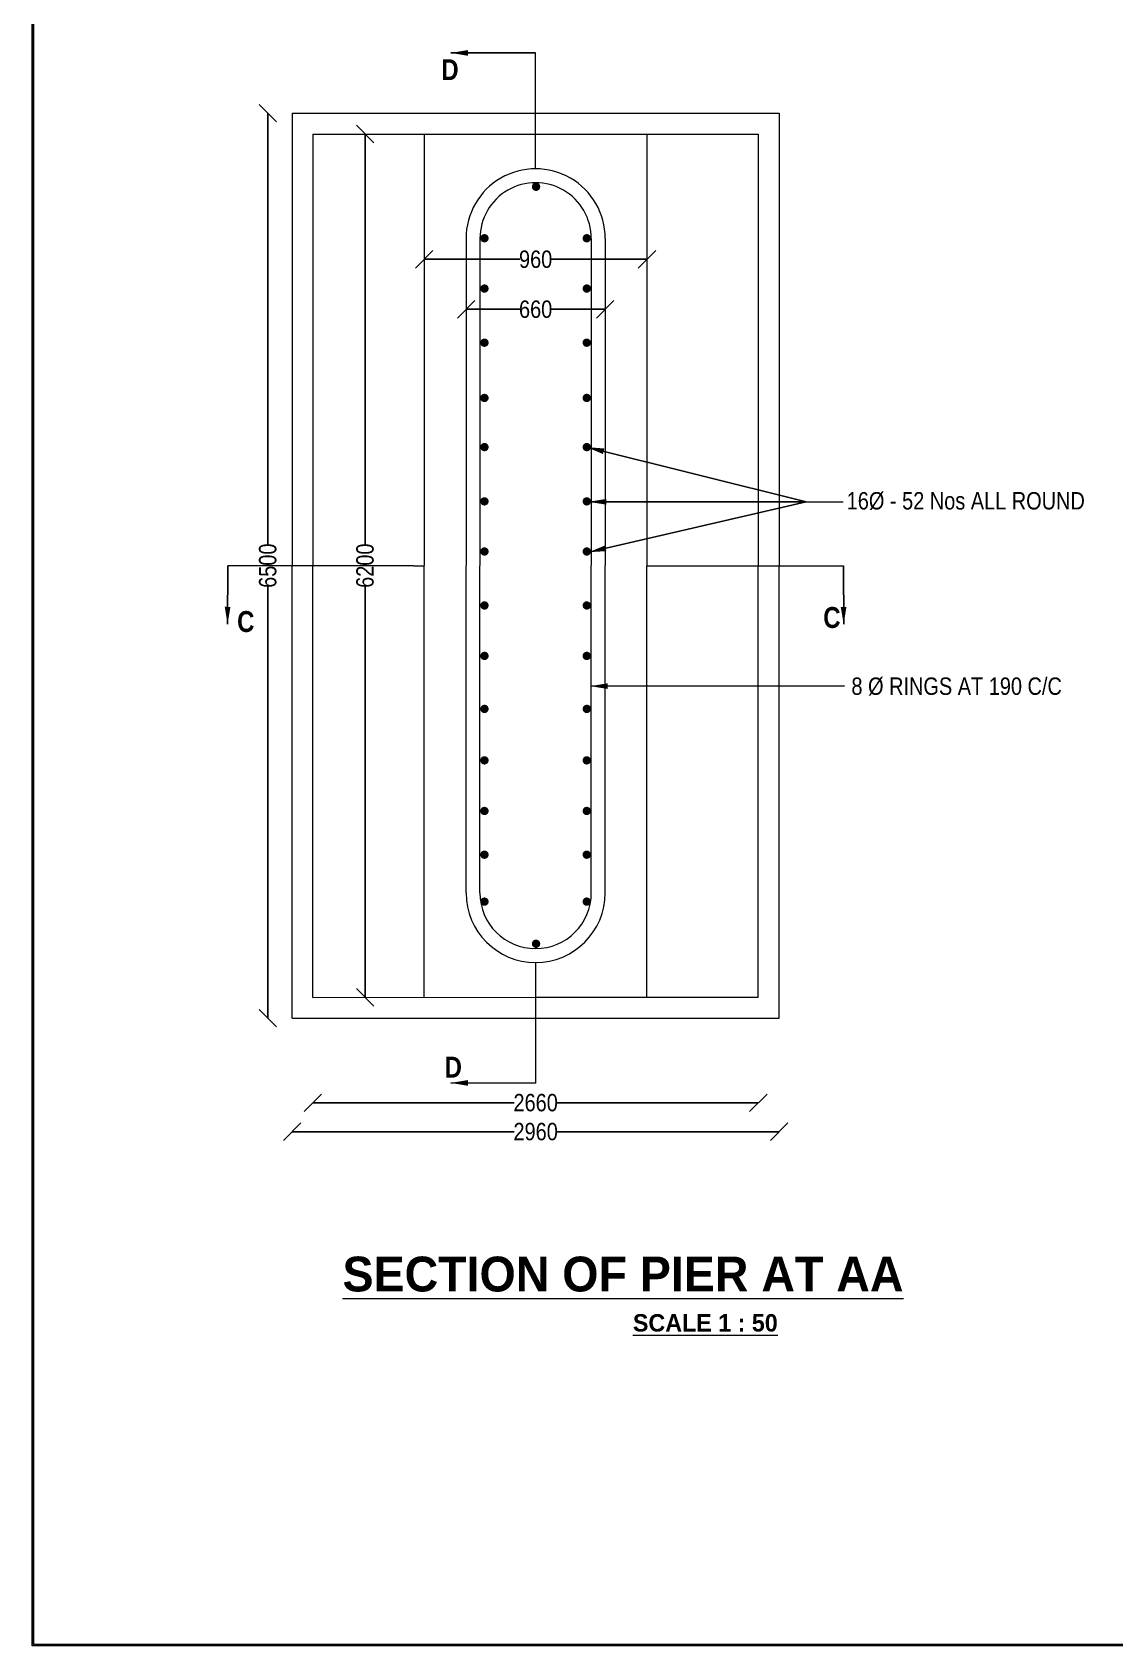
# Model space of a CAD drawing. Header units: millimetres. Extents: x 524327 to 595069, y -38330 to 9243.
# Drawn here: x 524327 to 539881, y -38330 to -15151 of the extents above; entities that cross this region are included whole.
import ezdxf

# ---------------------------------------------------------------- set-up
doc = ezdxf.new("R2010")
doc.units = ezdxf.units.MM
doc.header["$LTSCALE"] = 300
doc.header["$MEASUREMENT"] = 0
doc.layers.add('MAIN', color=7, linetype='Continuous')
doc.styles.add('ARIAL NARROW', font='ARIALN.TTF', dxfattribs={"height": 250})
doc.styles.add('arn', font='ARIALN.TTF')
doc.styles.add('CITYBLUEPR', font='cityb___.ttf')
doc.dimstyles.new('STANDARD$0', dxfattribs={"dimscale": 88.888889, "dimtxt": 0.02, "dimasz": 0.02, "dimexe": 0.05, "dimexo": 0.1, "dimgap": 0.002, "dimtad": 2, "dimdec": 0, "dimzin": 1, "dimdsep": 46, "dimtxsty": 'Standard', "dimcen": 0.09, "dimadec": 0, "dimazin": 0, "dimtfac": 1, "dimtdec": 4, "dimtofl": 0, "dimtmove": 0, "dimatfit": 3, "dimfxl": 1, "dimtolj": 1, "dimtzin": 1, "dimarcsym": 0})
doc.dimstyles.new('STANDARD$7', dxfattribs={"dimtxt": 2, "dimasz": 2, "dimexe": 1.25, "dimexo": 0.625, "dimtad": 1, "dimdec": 0, "dimlfac": 0.5, "dimdsep": 46, "dimtxsty": 'ARIAL NARROW', "dimcen": 2.5, "dimdle": 0.1, "dimse1": 1, "dimse2": 1, "dimadec": 0, "dimazin": 0, "dimtfac": 1, "dimtdec": 0, "dimtmove": 0, "dimatfit": 3, "dimfxl": 1, "dimtolj": 1, "dimtzin": 0, "dimarcsym": 0})

# ---------------------------------------------------------------- blocks, each defined once
blk = doc.blocks.new('_Oblique')
at = {"color": 0, "linetype": 'ByBlock', "lineweight": -2}
blk.add_line((-0.5, -0.5), (0.5, 0.5), dxfattribs=at)
blk = doc.blocks.new('*D56')
at = {"layer": 'Defpoints', "color": 0, "lineweight": 9, "transparency": 16777216}
for p in [(533160, -18413), (529960, -20415), (533160, -20415)]:
    blk.add_point(p, dxfattribs=at)
at = {"layer": 'MAIN', "color": 0, "lineweight": -2, "transparency": 16777216}
for p, q in [((529960, -18413), (531333, -18413)), ((533160, -18413), (531786, -18413))]:
    blk.add_line(p, q, dxfattribs=at)
at = {"layer": 'MAIN', "color": 0, "lineweight": -2, "transparency": 16777216, "xscale": 250, "yscale": 250, "zscale": 250, "rotation": 180}
blk.add_blockref('_Oblique', (529960, -18413), dxfattribs=at)
at = {"layer": 'MAIN', "color": 0, "lineweight": -2, "transparency": 16777216, "xscale": 250, "yscale": 250, "zscale": 250}
blk.add_blockref('_Oblique', (533160, -18413), dxfattribs=at)
at = {"layer": 'MAIN', "color": 0, "lineweight": 9, "transparency": 16777216, "insert": (531560, -18413), "char_height": 250, "attachment_point": 5, "style": 'ARIAL NARROW'}
blk.add_mtext('\\A1;960', dxfattribs=at)
blk = doc.blocks.new('*D57')
at = {"layer": 'Defpoints', "color": 0, "lineweight": 9, "transparency": 16777216}
for p in [(532560, -19131), (530560, -22109), (532560, -22109)]:
    blk.add_point(p, dxfattribs=at)
at = {"layer": 'MAIN', "color": 0, "lineweight": -2, "transparency": 16777216}
for p, q in [((530560, -19131), (531333, -19131)), ((532560, -19131), (531786, -19131))]:
    blk.add_line(p, q, dxfattribs=at)
at = {"layer": 'MAIN', "color": 0, "lineweight": -2, "transparency": 16777216, "xscale": 250, "yscale": 250, "zscale": 250, "rotation": 180}
blk.add_blockref('_Oblique', (530560, -19131), dxfattribs=at)
at = {"layer": 'MAIN', "color": 0, "lineweight": -2, "transparency": 16777216, "xscale": 250, "yscale": 250, "zscale": 250}
blk.add_blockref('_Oblique', (532560, -19131), dxfattribs=at)
at = {"layer": 'MAIN', "color": 0, "lineweight": 9, "transparency": 16777216, "insert": (531560, -19131), "char_height": 250, "attachment_point": 5, "style": 'ARIAL NARROW'}
blk.add_mtext('\\A1;660', dxfattribs=at)
blk = doc.blocks.new('*D58')
at = {"layer": 'Defpoints', "color": 0, "lineweight": 9, "transparency": 16777216}
for p in [(530788, -16613), (529109, -29015), (530788, -29015)]:
    blk.add_point(p, dxfattribs=at)
at = {"layer": 'MAIN', "color": 0, "lineweight": -2, "transparency": 16777216}
for p, q in [((529109, -16613), (529109, -22507)), ((529109, -29015), (529109, -23120))]:
    blk.add_line(p, q, dxfattribs=at)
at = {"layer": 'MAIN', "color": 0, "lineweight": -2, "transparency": 16777216, "xscale": 250, "yscale": 250, "zscale": 250}
for p, rotation in [((529109, -16613), 90), ((529109, -29015), 270)]:
    blk.add_blockref('_Oblique', p, dxfattribs=dict(at, rotation=rotation))
at = {"layer": 'MAIN', "color": 0, "lineweight": 9, "transparency": 16777216, "insert": (529109, -22814), "char_height": 250, "attachment_point": 5, "rotation": 90, "style": 'ARIAL NARROW'}
blk.add_mtext('\\A1;6200', dxfattribs=at)
blk = doc.blocks.new('*D59')
at = {"layer": 'Defpoints', "color": 0, "lineweight": 9, "transparency": 16777216}
for p in [(530647, -16313), (527711, -29315), (530647, -29315)]:
    blk.add_point(p, dxfattribs=at)
at = {"layer": 'MAIN', "color": 0, "lineweight": -2, "transparency": 16777216}
for p, q in [((527711, -16313), (527711, -22507)), ((527711, -29315), (527711, -23120))]:
    blk.add_line(p, q, dxfattribs=at)
at = {"layer": 'MAIN', "color": 0, "lineweight": -2, "transparency": 16777216, "xscale": 250, "yscale": 250, "zscale": 250}
for p, rotation in [((527711, -16313), 90), ((527711, -29315), 270)]:
    blk.add_blockref('_Oblique', p, dxfattribs=dict(at, rotation=rotation))
at = {"layer": 'MAIN', "color": 0, "lineweight": 9, "transparency": 16777216, "insert": (527711, -22814), "char_height": 250, "attachment_point": 5, "rotation": 90, "style": 'ARIAL NARROW'}
blk.add_mtext('\\A1;6500', dxfattribs=at)
blk = doc.blocks.new('*D60')
at = {"layer": 'Defpoints', "color": 0, "lineweight": 9, "transparency": 16777216}
for p in [(528360, -29799), (534760, -29799), (534760, -30529)]:
    blk.add_point(p, dxfattribs=at)
at = {"layer": 'MAIN', "color": 0, "lineweight": -2, "transparency": 16777216}
for p, q in [((528360, -30529), (531252, -30529)), ((534760, -30529), (531867, -30529))]:
    blk.add_line(p, q, dxfattribs=at)
at = {"layer": 'MAIN', "color": 0, "lineweight": -2, "transparency": 16777216, "xscale": 250, "yscale": 250, "zscale": 250, "rotation": 180}
blk.add_blockref('_Oblique', (528360, -30529), dxfattribs=at)
at = {"layer": 'MAIN', "color": 0, "lineweight": -2, "transparency": 16777216, "xscale": 250, "yscale": 250, "zscale": 250}
blk.add_blockref('_Oblique', (534760, -30529), dxfattribs=at)
at = {"layer": 'MAIN', "color": 0, "lineweight": 9, "transparency": 16777216, "insert": (531560, -30529), "char_height": 250, "attachment_point": 5, "style": 'ARIAL NARROW'}
blk.add_mtext('\\A1;2660', dxfattribs=at)
blk = doc.blocks.new('*D61')
at = {"layer": 'Defpoints', "color": 0, "lineweight": 9, "transparency": 16777216}
for p in [(528060, -30099), (535060, -30099), (535060, -30945)]:
    blk.add_point(p, dxfattribs=at)
at = {"layer": 'MAIN', "color": 0, "lineweight": -2, "transparency": 16777216}
for p, q in [((528060, -30945), (531252, -30945)), ((535060, -30945), (531867, -30945))]:
    blk.add_line(p, q, dxfattribs=at)
at = {"layer": 'MAIN', "color": 0, "lineweight": -2, "transparency": 16777216, "xscale": 250, "yscale": 250, "zscale": 250, "rotation": 180}
blk.add_blockref('_Oblique', (528060, -30945), dxfattribs=at)
at = {"layer": 'MAIN', "color": 0, "lineweight": -2, "transparency": 16777216, "xscale": 250, "yscale": 250, "zscale": 250}
blk.add_blockref('_Oblique', (535060, -30945), dxfattribs=at)
at = {"layer": 'MAIN', "color": 0, "lineweight": 9, "transparency": 16777216, "insert": (531560, -30945), "char_height": 250, "attachment_point": 5, "style": 'ARIAL NARROW'}
blk.add_mtext('\\A1;2960', dxfattribs=at)

msp = doc.modelspace()

# ---------------------------------------------------------------- linework, layer by layer
at = {"color": 0, "linetype": 'ByBlock', "lineweight": 9}
for points in [[(524326.8, 9242.5), (595068.7, 9242.5), (595068.7, -38329.6), (524326.8, -38329.6)], [(524346.8, 9222.5), (595048.7, 9222.5), (595048.7, -38309.6), (524346.8, -38309.6)]]:
    msp.add_lwpolyline(points, close=True, dxfattribs=at)
at = {"layer": 'MAIN', "color": 0, "lineweight": 9}
for p, q in [((524346.8, 9222.5), (524346.8, -38309.6)), ((531559.7, -17112.8), (531559.7, -15445.9)), ((528059.8, -16312.7), (528059.6, -22812.7)), ((528059.6, -16312.7), (531559.7, -16312.8)), ((531559.7, -16312.8), (535059.8, -16312.8)), ((535059.8, -16312.8), (535059.6, -22812.8)), ((528359.7, -16612.7), (528359.6, -22812.7)), ((528359.7, -16612.7), (531559.7, -16612.8)), ((529959.7, -16612.7), (529959.6, -22812.7)), ((531559.7, -16612.8), (534759.7, -16612.8)), ((533159.7, -16612.8), (533159.6, -22812.8)), ((534759.7, -16612.8), (534759.6, -22812.8)), ((530559.7, -18112.7), (530559.6, -22812.7)), ((530759.7, -18112.7), (530759.6, -22812.7)), ((532359.7, -18112.8), (532359.6, -22812.8)), ((532559.7, -18112.8), (532559.6, -22812.8)), ((535445.9, -21896.2), (535977.4, -21896.2)), ((529804.1, -22815), (527137.4, -22815)), ((528059.8, -29315), (528059.6, -22815)), ((528359.7, -29015), (528359.6, -22815)), ((529804.1, -22815), (529959.6, -22815)), ((529959.7, -29015), (529959.6, -22815)), ((530559.7, -27515), (530559.6, -22815)), ((530759.7, -27515), (530759.6, -22815)), ((532359.7, -27514.9), (532359.6, -22814.9)), ((532559.7, -27514.9), (532559.6, -22814.9)), ((533159.7, -29014.9), (533159.6, -22814.9)), ((533159.6, -22815.1), (535981.7, -22815.2)), ((534759.7, -29014.9), (534759.6, -22814.9)), ((535059.8, -29314.9), (535059.6, -22814.9)), ((531559.4, -28517.4), (531559.3, -30246.3)), ((528359.7, -29015), (531559.7, -29014.9)), ((531559.7, -29014.9), (534759.7, -29014.9)), ((528059.6, -29315), (531559.7, -29314.9)), ((531559.7, -29314.9), (535059.8, -29314.9)), ((595048.7, -38309.6), (524346.8, -38309.6))]:
    msp.add_line(p, q, dxfattribs=at)
at = {"layer": 'MAIN', "color": 0, "lineweight": 9, "const_width": 60}
for points in [[(531535.9, -17370.6, -1), (531595.9, -17370.6, -1)], [(530794.6, -18110.4, -1), (530854.6, -18110.4, -1)], [(532324.8, -18110.4, 1), (532264.8, -18110.4, 1)], [(530794.6, -18832.9, -1), (530854.6, -18832.9, -1)], [(532324.8, -18832.9, 1), (532264.8, -18832.9, 1)], [(530794.6, -19610.4, -1), (530854.6, -19610.4, -1)], [(532324.8, -19610.4, 1), (532264.8, -19610.4, 1)], [(530794.6, -20404.4, -1), (530854.6, -20404.4, -1)], [(532324.8, -20404.4, 1), (532264.8, -20404.4, 1)], [(530794.6, -21110.4, -1), (530854.6, -21110.4, -1)], [(532324.8, -21110.4, 1), (532264.8, -21110.4, 1)], [(530794.6, -21889.9, -1), (530854.6, -21889.9, -1)], [(532324.8, -21889.9, 1), (532264.8, -21889.9, 1)], [(530794.6, -22610.4, -1), (530854.6, -22610.4, -1)], [(532324.8, -22610.4, 1), (532264.8, -22610.4, 1)], [(530794.6, -23385.4, -1), (530854.6, -23385.4, -1)], [(532324.8, -23385.4, 1), (532264.8, -23385.4, 1)], [(530794.6, -24110.4, -1), (530854.6, -24110.4, -1)], [(532324.8, -24110.4, 1), (532264.8, -24110.4, 1)], [(530794.6, -24871.4, -1), (530854.6, -24871.4, -1)], [(532324.8, -24871.4, 1), (532264.8, -24871.4, 1)], [(530794.6, -25610.4, -1), (530854.6, -25610.4, -1)], [(530794.6, -25610.4, -1), (530854.6, -25610.4, -1)], [(532324.8, -25610.4, 1), (532264.8, -25610.4, 1)], [(532324.8, -25610.4, 1), (532264.8, -25610.4, 1)], [(530794.6, -26337.9, -1), (530854.6, -26337.9, -1)], [(532324.8, -26337.9, 1), (532264.8, -26337.9, 1)], [(530794.6, -26965.9, -1), (530854.6, -26965.9, -1)], [(532324.8, -26965.9, 1), (532264.8, -26965.9, 1)], [(530794.6, -27640.4, -1), (530854.6, -27640.4, -1)], [(532324.8, -27640.4, 1), (532264.8, -27640.4, 1)], [(531535.9, -28245.3, -1), (531595.9, -28245.3, -1)]]:
    msp.add_lwpolyline(points, format="xyb", close=True, dxfattribs=at)
at = {"layer": 'MAIN', "color": 0, "lineweight": 9}
for centre, radius, start, end in [((531559.7, -18112.8), 1000, 359.99861, 179.99861), ((531559.7, -18112.8), 800, 359.99861, 179.99861), ((531559.7, -27514.9), 1000, 180.00139, 0.00139), ((531559.7, -27514.9), 800, 180.00139, 0.00139)]:
    msp.add_arc(centre, radius, start, end, dxfattribs=at)

# ---------------------------------------------------------------- texts
at = {"layer": 'MAIN', "color": 0, "lineweight": 9, "style": 'CITYBLUEPR'}
for s, height, p in [('%%USECTION OF PIER AT AA', 500, (528785.2, -33240.2)), ('%%USCALE 1 : 50', 250, (532957.9, -33816.2))]:
    msp.add_text(s, height=height, dxfattribs=at).set_placement(p)
at = {"layer": 'MAIN', "color": 0, "lineweight": 9, "style": 'ARIAL NARROW'}
for s, insert, char_height, attachment_point in [('{\\fArial Narrow|b1|i0|c0|p34;D}', (530205.4, -15687.9), 300, 4), ('16%%C - 52 Nos ALL ROUND', (536030, -22016.1), 250, 7), ('{\\fArial Narrow|b1|i0|c0|p34;C}', (535693.1, -23560.4), 300, 4), ('{\\fArial Narrow|b1|i0|c0|p34;C}', (527270.9, -23618.4), 300, 4), ('8 %%C RINGS AT 190 C/C', (536097.8, -24679.2), 250, 7), ('{\\fArial Narrow|b1|i0|c0|p34;D}', (530252.4, -30017.9), 300, 4)]:
    msp.add_mtext(s, dxfattribs=dict(at, insert=insert, char_height=char_height, attachment_point=attachment_point))

# ---------------------------------------------------------------- dimensions: what is measured, and where the dimension line sits
at = {"layer": 'MAIN', "color": 0, "lineweight": 9}
for base, p1, p2, text, picture, middle in [((527711.4, -29315), (530647.3, -16312.7), (530647.1, -29315), '6500', '*D59', (527711.4, -22813.8)), ((529108.9, -29015), (530788.2, -16612.7), (530788.2, -29015), '6200', '*D58', (529108.9, -22813.8))]:
    dim = msp.add_linear_dim(base=base, p1=p1, p2=p2, angle=90, text=text, dimstyle='STANDARD$0', override={"dimscale": 1, "dimtxt": 250, "dimasz": 250, "dimexe": 0.18, "dimexo": 0.0625, "dimgap": 0.09, "dimtad": 0, "dimzin": 0, "dimtxsty": 'ARIAL NARROW', "dimblk1": 'Oblique', "dimblk2": 'Oblique', "dimsah": 1, "dimcen": 0.0851, "dimdle": 0.1, "dimse1": 1, "dimse2": 1, "dimtdec": 0, "dimtzin": 0}, dxfattribs=at)
    dim.commit()
    dim.dimension.update_dxf_attribs({"geometry": picture, "text_midpoint": middle})
for base, p1, p2, text, picture, middle in [((533159.7, -18412.7), (529959.7, -20414.7), (533159.7, -20414.8), '960', '*D56', (531559.7, -18412.7)), ((532559.7, -19131.2), (530559.7, -22109.2), (532559.7, -22109.3), '660', '*D57', (531559.7, -19131.2)), ((534759.6, -30529.2), (528359.6, -29799.2), (534759.6, -29799.2), '2660', '*D60', (531559.6, -30529.2)), ((535059.6, -30944.7), (528059.6, -30099.2), (535059.6, -30099.2), '2960', '*D61', (531559.6, -30944.7))]:
    dim = msp.add_linear_dim(base=base, p1=p1, p2=p2, text=text, dimstyle='STANDARD$0', override={"dimscale": 1, "dimtxt": 250, "dimasz": 250, "dimexe": 0.18, "dimexo": 0.0625, "dimgap": 0.09, "dimtad": 0, "dimzin": 0, "dimtxsty": 'ARIAL NARROW', "dimblk1": 'Oblique', "dimblk2": 'Oblique', "dimsah": 1, "dimcen": 0.0851, "dimdle": 0.1, "dimse1": 1, "dimse2": 1, "dimtdec": 0, "dimtzin": 0}, dxfattribs=at)
    dim.commit()
    dim.dimension.update_dxf_attribs({"geometry": picture, "text_midpoint": middle})

# ---------------------------------------------------------------- leaders
for points in [[(530340.2, -15448.2), (531559.7, -15445.9)], [(532294.8, -21110.4), (535445.9, -21896.2)], [(532323, -22620.6), (535445.9, -21896.2)], [(532324.1, -21896.2), (535445.9, -21896.2)], [(527132.7, -23655.2), (527137.4, -22815)], [(535986.3, -23655.4), (535981.7, -22815.2)], [(532347.1, -24544.4), (535997.4, -24539.9)], [(530339.8, -30243.9), (531559.3, -30246.3)]]:
    msp.add_leader(points, dimstyle='STANDARD$7', override={"dimtxt": 300, "dimasz": 250, "dimexe": 0.18, "dimexo": 0.0625, "dimgap": 0.09, "dimtad": 0, "dimtoh": 1, "dimlfac": 1, "dimzin": 0, "dimtxsty": 'arn', "dimcen": 0.09, "dimdle": 200, "dimtdec": 4, "dimtofl": 0}, dxfattribs=at)

doc.saveas('drawing.dxf')
